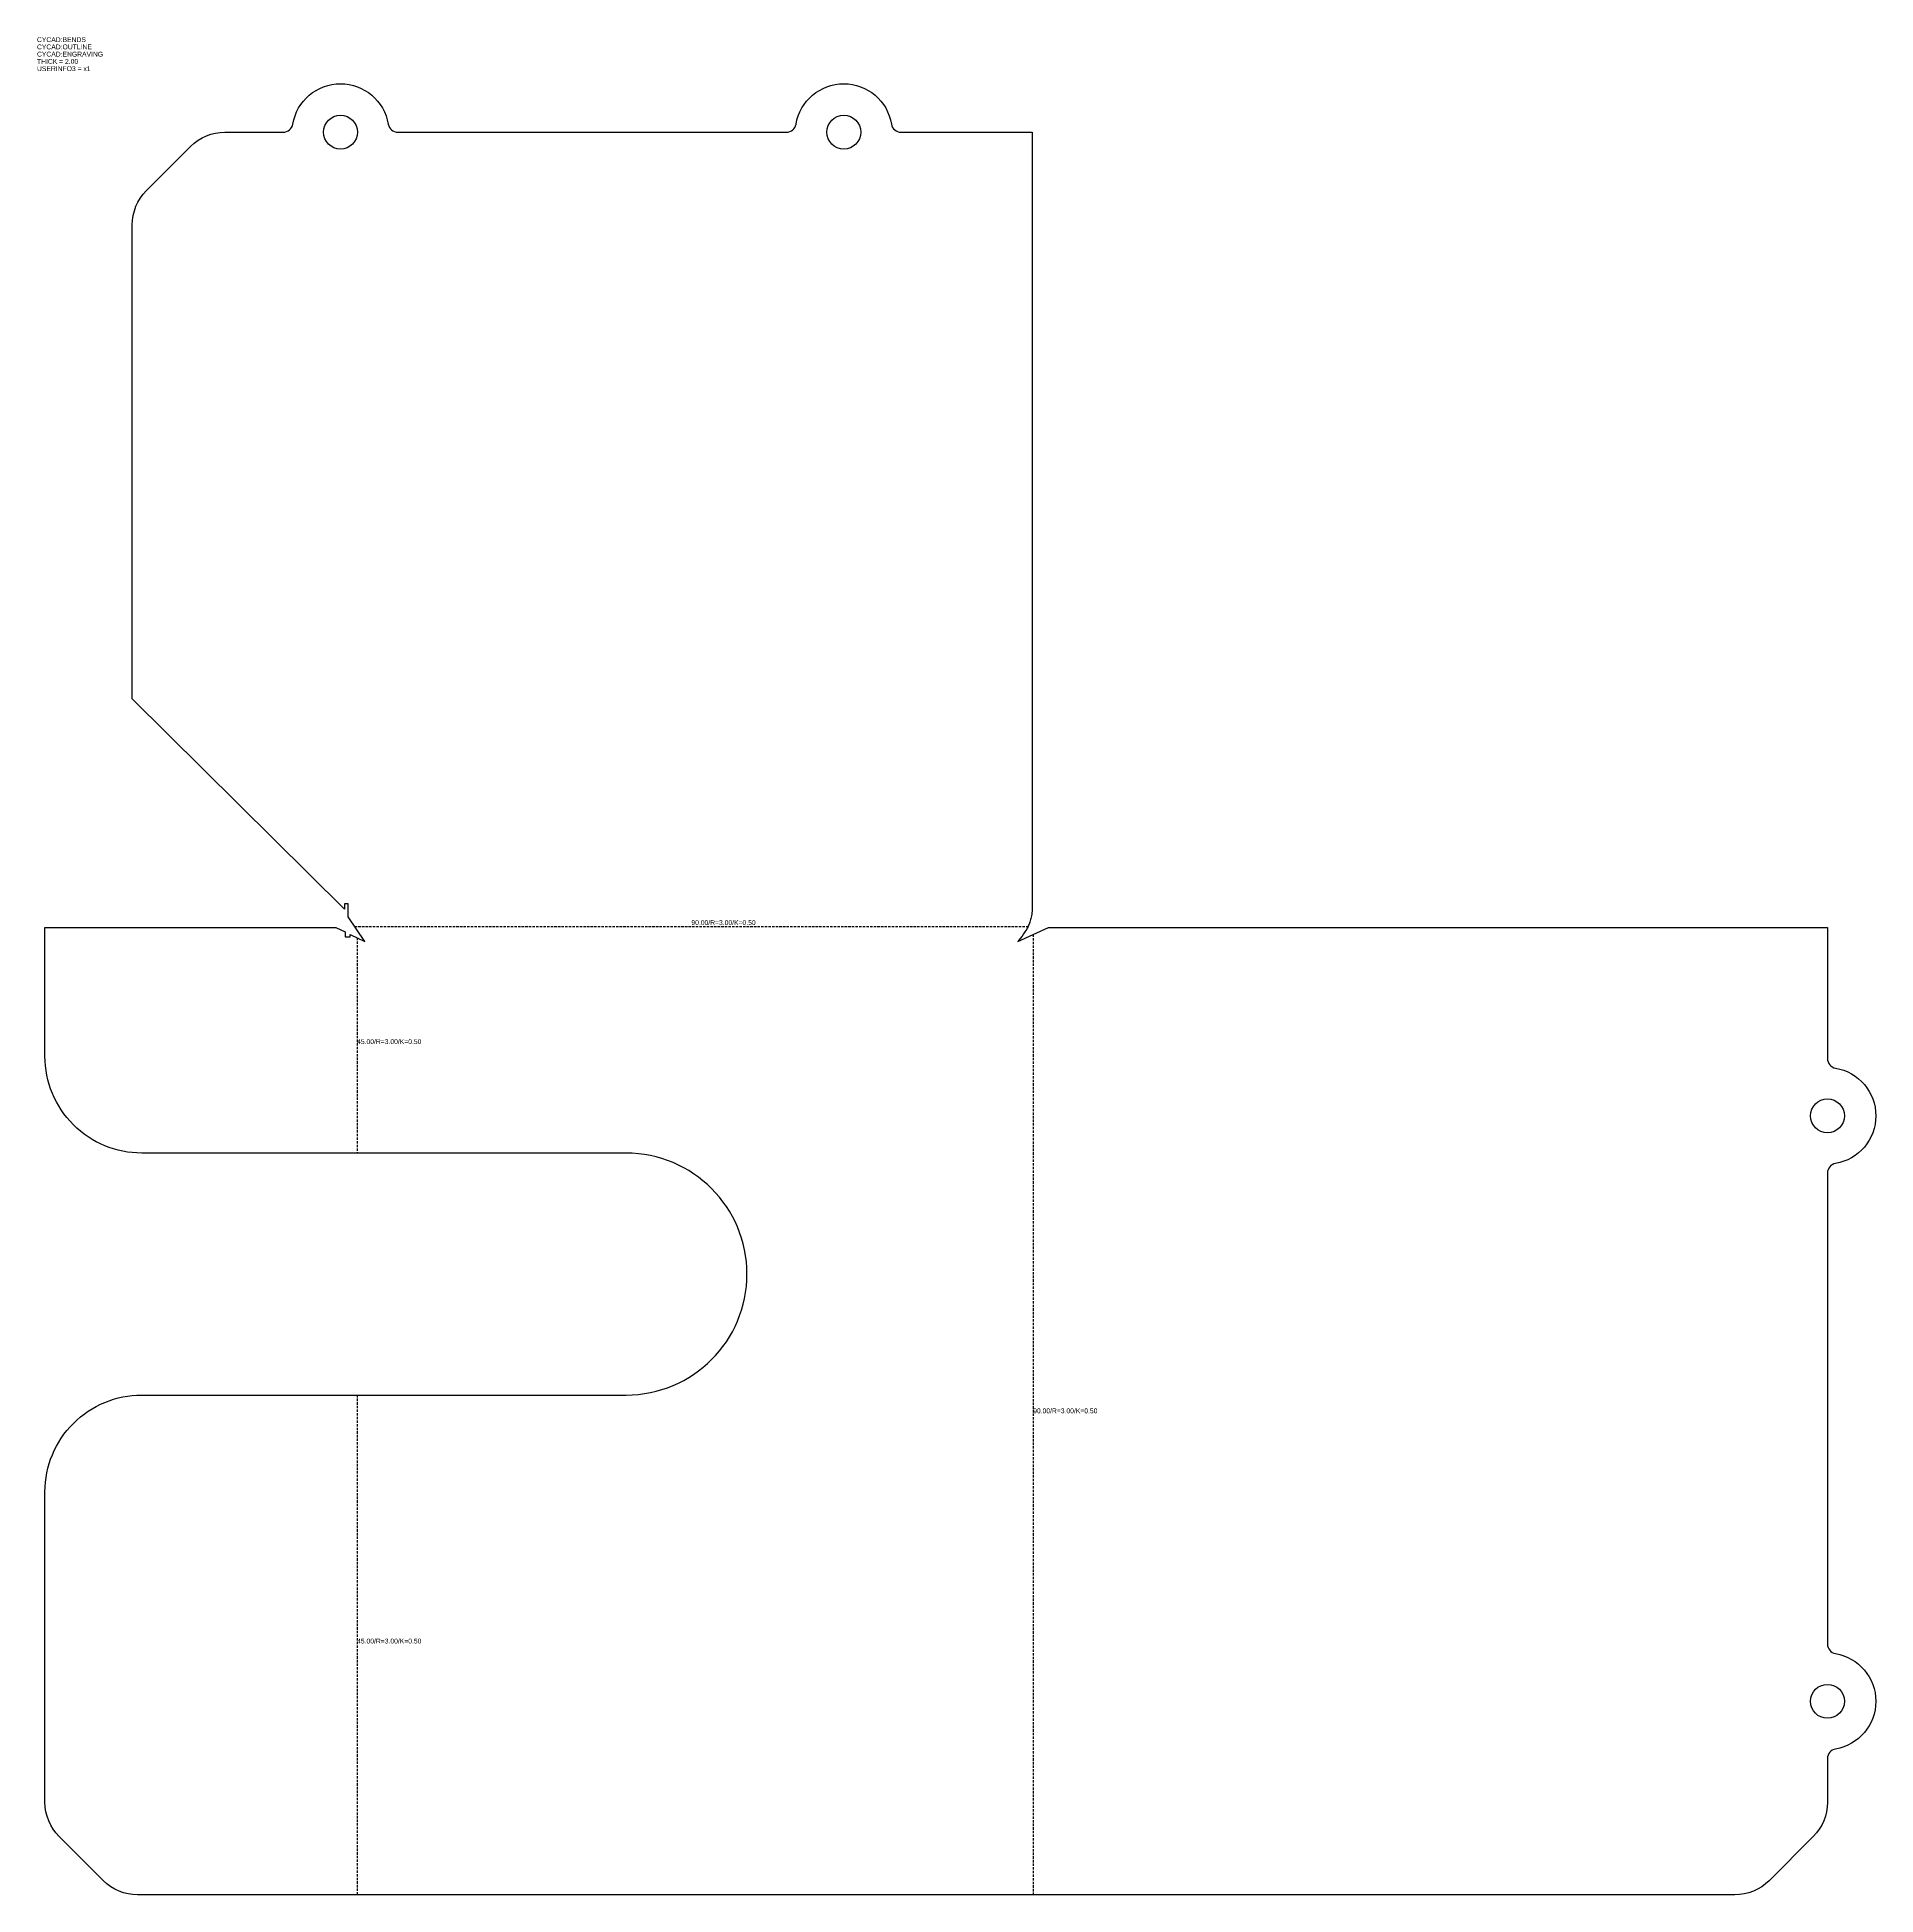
# Model space of a CAD drawing. Header units: millimetres. Extents: x -372 to 8, y -28 to 356.
import ezdxf
from ezdxf.enums import TextEntityAlignment as Align

# ---------------------------------------------------------------- set-up
doc = ezdxf.new("R2010")
doc.units = ezdxf.units.MM
doc.linetypes.add('DASHED', pattern=[0.75, 0.5, -0.25])
for name, color, linetype in [('BENDS', 2, 'DASHED'), ('DESCRIPTION', 1, 'Continuous'), ('ENGRAVING', 4, 'Continuous'), ('OUTLINE', 3, 'Continuous')]:
    doc.layers.add(name, color=color, linetype=linetype)
doc.styles.get("Standard").update_dxf_attribs({"font": 'arial.ttf'})

msp = doc.modelspace()

# ---------------------------------------------------------------- linework, layer by layer
at = {"layer": 'BENDS'}
for p, q in [((-306.35, 171.97), (-167.19, 171.97)), ((-305.85, 169.6), (-305.85, 125.13)), ((-166.14, 170.3), (-166.14, -28.17)), ((-305.85, 75.13), (-305.85, -28.17))]:
    msp.add_line(p, q, dxfattribs=at)
at = {"layer": 'OUTLINE'}
msp.add_lwpolyline([(-14.07, -25.24, -0.198912), (-21.14, -28.17), (-163, -28.17), (-169.28, -28.17), (-304.28, -28.17), (-307.42, -28.17), (-351.21, -28.17, -0.198912), (-358.28, -25.24), (-367.42, -16.1, -0.198912), (-370.35, -9.03), (-370.35, 55.13, -0.414214), (-350.35, 75.13), (-307.42, 75.13), (-304.28, 75.13), (-250.28, 75.13, 1), (-250.28, 125.13), (-304.28, 125.13), (-307.42, 125.13), (-350.35, 125.13, -0.414214), (-370.35, 145.13), (-370.35, 171.76), (-310.28, 171.76), (-308.35, 170.82), (-308.35, 169.83), (-307.42, 169.83), (-307.26, 169.83), (-307.26, 170.29), (-304.28, 168.83), (-307.67, 173.97), (-307.67, 175.12), (-307.67, 176.62), (-308.47, 176.62), (-308.47, 175.51), (-352.32, 219.01), (-352.32, 316.97, -0.198912), (-349.39, 324.04), (-340.25, 333.19, -0.198912), (-333.17, 336.12), (-321.12, 336.12, 0.365977), (-319.14, 337.78, -0.365977), (-309.28, 346.12, -0.365977), (-299.42, 337.78, 0.365977), (-297.45, 336.12), (-217.12, 336.12, 0.365977), (-215.14, 337.78, -0.365977), (-205.28, 346.12, -0.365977), (-195.42, 337.78, 0.365977), (-193.45, 336.12), (-166.35, 336.12), (-166.35, 175.12), (-166.36, 175.1), (-166.39, 174.81), (-166.44, 174.49), (-166.49, 174.19), (-166.55, 173.91), (-166.61, 173.63), (-166.68, 173.37), (-166.75, 173.12), (-166.83, 172.88), (-166.91, 172.65), (-166.99, 172.43), (-167.08, 172.22), (-167.17, 172.01), (-167.27, 171.82), (-167.37, 171.63), (-167.48, 171.43), (-167.65, 171.16), (-167.86, 170.84), (-168.13, 170.44), (-168.44, 169.99), (-168.82, 169.46), (-169.28, 168.83), (-163, 171.76), (-2, 171.76), (-2, 144.66, 0.365977), (-0.33, 142.69, -0.365977), (8, 132.83, -0.365977), (-0.33, 122.97, 0.365977), (-2, 121), (-2, 23.66, 0.365977), (-0.33, 21.69, -0.365977), (8, 11.83, -0.365977), (-0.33, 1.97, 0.365977), (-2, 0), (-2, -9.03, -0.198912), (-4.93, -16.1), (-14.07, -25.24)], format="xyb", close=True, dxfattribs=at)
for centre in [(-309.28, 336.12), (-205.28, 336.12), (-2, 132.83), (-2, 11.83)]:
    msp.add_circle(centre, 3.5, dxfattribs=at)

# ---------------------------------------------------------------- texts
at = {"layer": 'BENDS'}
for s, p in [('CYCAD:BENDS', (-372, 354.44)), ('90.00/R=3.00/K=0.50', (-236.77, 171.97)), ('45.00/R=3.00/K=0.50', (-305.85, 147.37)), ('90.00/R=3.00/K=0.50', (-166.14, 71.06)), ('45.00/R=3.00/K=0.50', (-305.85, 23.48))]:
    msp.add_text(s, height=1, dxfattribs=at).set_placement(p, align=Align.BOTTOM_LEFT)
at = {"layer": 'DESCRIPTION'}
for s, p in [('THICK = 2.00', (-372, 349.94)), ('USERINFO3 = x1', (-372, 348.44))]:
    msp.add_text(s, height=1, dxfattribs=at).set_placement(p, align=Align.BOTTOM_LEFT)
at = {"layer": 'ENGRAVING'}
msp.add_text('CYCAD:ENGRAVING', height=1, dxfattribs=at).set_placement((-372, 351.44), align=Align.BOTTOM_LEFT)
at = {"layer": 'OUTLINE'}
msp.add_text('CYCAD:OUTLINE', height=1, dxfattribs=at).set_placement((-372, 352.94), align=Align.BOTTOM_LEFT)

doc.saveas('drawing.dxf')
